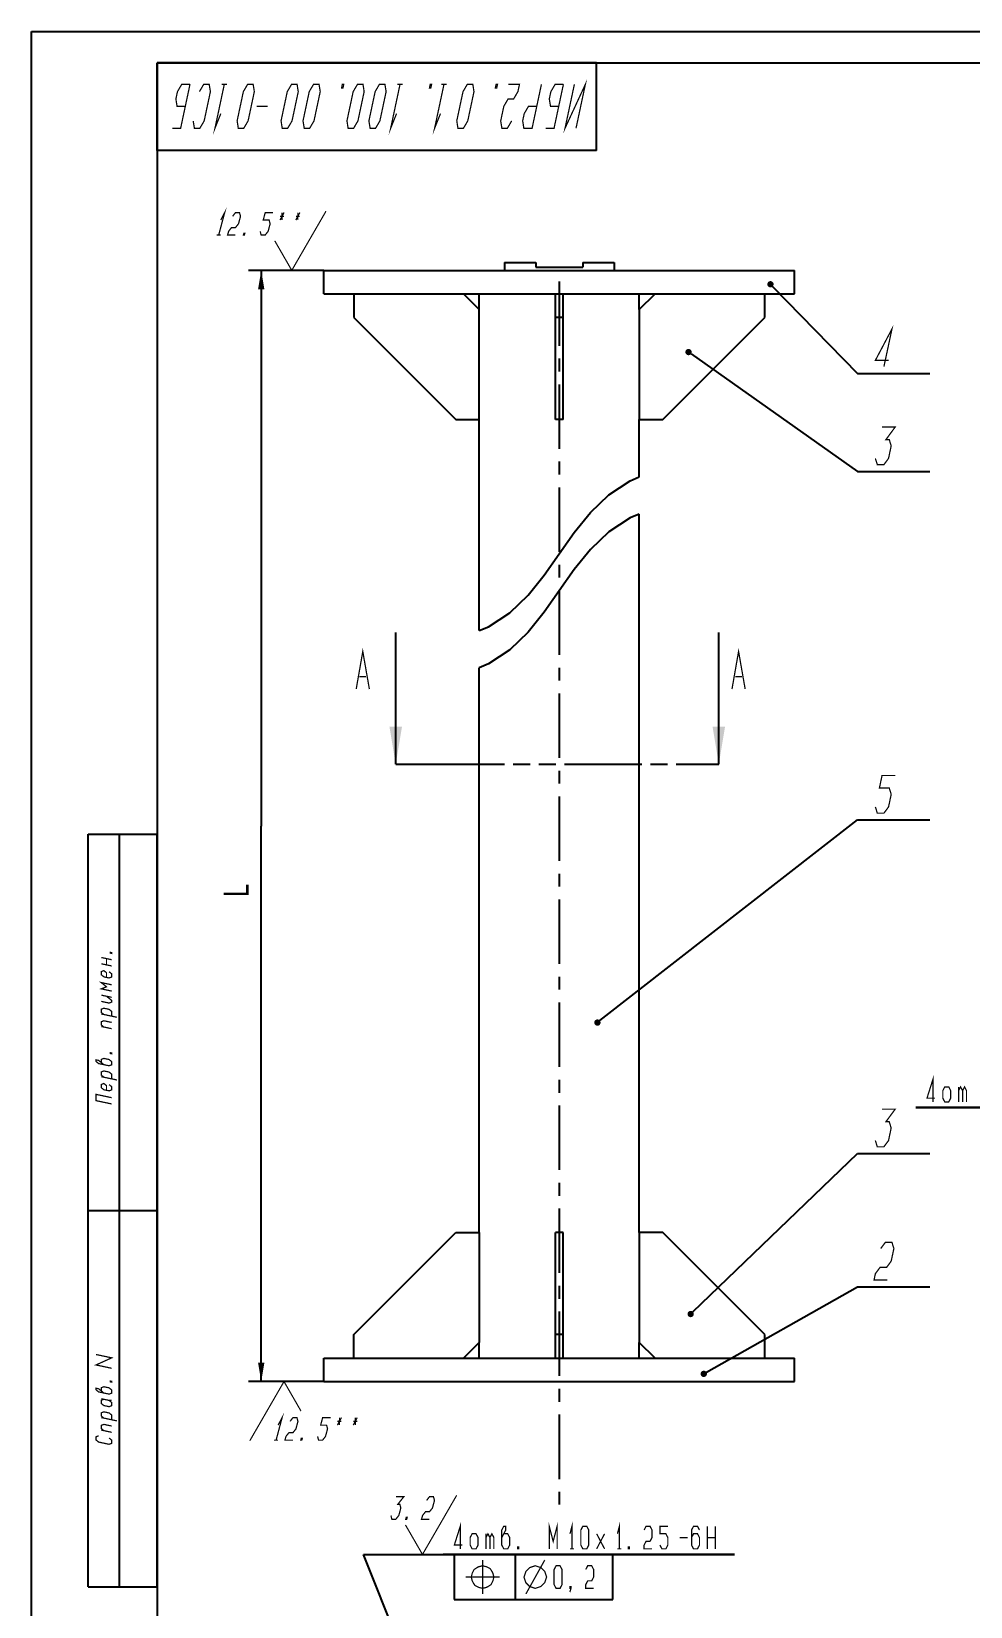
# Model space of a CAD drawing. Header units: millimetres. Extents: x 0 to 297, y 0 to 420.
# Drawn here: x 0 to 149.6, y 168.9 to 420 of the extents above; entities that cross this region are included whole.
import ezdxf

# ---------------------------------------------------------------- set-up
doc = ezdxf.new("R2010")
doc.units = ezdxf.units.MM
doc.header["$LTSCALE"] = 27.377778
doc.linetypes.add('CENTER', pattern=[0.6, 0.375, -0.075, 0.075, -0.075])
doc.linetypes.add('PHANTOM', pattern=[0.8, 0.45, -0.05, 0.1, -0.05, 0.1, -0.05])
doc.layers.get('0').update_dxf_attribs({"linetype": 'CONTINUOUS'})
for name, color, linetype in [('ALL_AXIS', 7, 'CONTINUOUS'), ('ALL_DIMENSIONS', 7, 'CONTINUOUS'), ('ALL_ROUND', 7, 'CONTINUOUS'), ('DEFAULT_3', 7, 'PHANTOM')]:
    doc.layers.add(name, color=color, linetype=linetype)
doc.styles.get("Standard").update_dxf_attribs({"font": 'txt', "width": 0.7})
doc.dimstyles.new('DIMSTYLE_1', dxfattribs={"dimtxt": 3.6, "dimasz": 3, "dimexe": 0.18, "dimexo": 0.0625, "dimgap": 0.09, "dimtad": 1, "dimdec": 4, "dimlfac": 4, "dimdsep": 46, "dimtxsty": 'Standard', "dimblk": '_FILLED', "dimblk1": '_FILLED', "dimblk2": '_FILLED', "dimcen": 0.09, "dimadec": 0, "dimazin": 0, "dimtp": 1.2, "dimtm": 1.2, "dimtfac": 1, "dimtdec": 4, "dimtofl": 0, "dimtmove": 0, "dimatfit": 3, "dimldrblk": '_FILLED', "dimfxl": 1, "dimtolj": 1, "dimarcsym": 0})
doc.dimstyles.new('DIMSTYLE_2', dxfattribs={"dimtxt": 3.6, "dimasz": 3, "dimexe": 0.18, "dimexo": 0.0625, "dimgap": 0.09, "dimtad": 1, "dimtih": 1, "dimtoh": 1, "dimdec": 4, "dimlfac": 4, "dimdsep": 46, "dimtxsty": 'Standard', "dimblk": '_FILLED', "dimblk1": '_FILLED', "dimblk2": '_FILLED', "dimcen": 0.09, "dimadec": 0, "dimazin": 0, "dimtp": 0.2, "dimtm": 0.2, "dimtfac": 1, "dimtdec": 4, "dimtofl": 0, "dimtmove": 0, "dimatfit": 3, "dimldrblk": '_FILLED', "dimfxl": 1, "dimtolj": 1, "dimarcsym": 0})
doc.dimstyles.new('DIMSTYLE_4', dxfattribs={"dimtxt": 3.6, "dimasz": 3, "dimexe": 0.18, "dimexo": 0.0625, "dimgap": 0.09, "dimtad": 1, "dimtih": 1, "dimtoh": 1, "dimdec": 5, "dimlfac": 4, "dimdsep": 46, "dimtxsty": 'Standard', "dimblk": '_FILLED', "dimblk1": '_FILLED', "dimblk2": '_FILLED', "dimcen": 0.09, "dimadec": 0, "dimazin": 0, "dimtp": 0.2, "dimtm": 0.2, "dimtfac": 1, "dimtdec": 5, "dimtofl": 0, "dimtmove": 0, "dimatfit": 3, "dimldrblk": '_FILLED', "dimfxl": 1, "dimtolj": 1, "dimarcsym": 0})

# ---------------------------------------------------------------- blocks, each defined once
blk = doc.blocks.new('_FILLED')
at = {"color": 0, "linetype": 'ByBlock'}
blk.add_solid([(0, 0), (-1, 0.167), (-1, -0.167)], dxfattribs=at)
blk = doc.blocks.new('*D1')
at = {"layer": 'ALL_DIMENSIONS', "color": 2, "linetype": 'Continuous'}
for p, q in [((46.6, 381.91), (34.6, 381.91)), ((36.6, 381.91), (36.6, 293.32)), ((36.6, 204.74), (36.6, 293.32)), ((46.6, 204.74), (34.6, 204.74))]:
    blk.add_line(p, q, dxfattribs=at)
at = {"layer": 'ALL_DIMENSIONS', "color": 2, "linetype": 'Continuous', "xscale": 3, "yscale": 3, "zscale": 3}
for p, rotation in [((36.6, 381.91), 90), ((36.6, 204.74), 270)]:
    blk.add_blockref('_FILLED', p, dxfattribs=dict(at, rotation=rotation))
blk = doc.blocks.new('STANDARD_BL0', base_point=(43.34, 200.02))
at = {"color": 2, "linetype": 'Continuous'}
for points, const_width in [([(40.23, 204.74), (37.51, 200.03)], 0.189), ([(42.94, 200.03), (40.23, 204.74)], 0.189), ([(37.51, 200.03), (34.78, 195.3)], 0.189), ([(39.29, 197.79), (39.93, 198.99), (38.97, 195.39)], 0.2), ([(41.19, 198.39), (41.66, 198.99), (42.29, 198.99), (42.45, 198.39), (42.13, 197.19), (41.65, 196.59), (41.02, 196.59), (40.54, 195.99), (40.38, 195.39), (41.64, 195.39)], 0.2), ([(45.58, 195.99), (45.74, 195.39), (46.37, 195.39), (46.84, 195.99), (47.17, 197.19), (47.01, 197.79), (46.07, 197.79), (46.39, 198.99), (47.65, 198.99)], 0.2), ([(49.38, 198.99), (48.74, 197.79)], 0.2), ([(48.75, 198.39), (49.38, 198.39)], 0.2), ([(49.07, 198.99), (49.06, 197.79)], 0.2), ([(51.9, 198.99), (51.26, 197.79)], 0.2), ([(51.27, 198.39), (51.9, 198.39)], 0.2), ([(51.59, 198.99), (51.58, 197.79)], 0.2), ([(38.65, 195.39), (39.28, 195.39)], 0.2), ([(43.06, 195.39), (42.9, 195.39), (42.98, 195.69), (43.14, 195.69), (43.06, 195.39)], 0.2)]:
    blk.add_lwpolyline(points, dxfattribs=dict(at, const_width=const_width))
blk = doc.blocks.new('STANDARD_BL1', base_point=(38.21, 386.62))
at = {"color": 2, "linetype": 'Continuous'}
for points, const_width in [([(30.15, 389.93), (30.78, 391.13), (29.82, 387.53)], 0.2), ([(32.04, 390.53), (32.51, 391.13), (33.14, 391.13), (33.3, 390.53), (32.98, 389.33), (32.5, 388.73), (31.87, 388.73), (31.4, 388.13), (31.24, 387.53), (32.5, 387.53)], 0.2), ([(36.44, 388.13), (36.59, 387.53), (37.22, 387.53), (37.7, 388.13), (38.02, 389.33), (37.86, 389.93), (36.92, 389.93), (37.24, 391.13), (38.5, 391.13)], 0.2), ([(40.23, 391.13), (39.6, 389.93)], 0.2), ([(39.6, 390.53), (40.23, 390.53)], 0.2), ([(39.92, 391.13), (39.91, 389.93)], 0.2), ([(42.75, 391.13), (42.12, 389.93)], 0.2), ([(42.12, 390.53), (42.75, 390.53)], 0.2), ([(42.44, 391.13), (42.43, 389.93)], 0.2), ([(44.19, 386.62), (46.92, 391.34)], 0.189), ([(29.5, 387.53), (30.13, 387.53)], 0.2), ([(33.91, 387.53), (33.76, 387.53), (33.84, 387.83), (33.99, 387.83), (33.91, 387.53)], 0.2), ([(38.76, 386.62), (41.47, 381.91)], 0.189), ([(41.47, 381.91), (44.19, 386.62)], 0.189)]:
    blk.add_lwpolyline(points, dxfattribs=dict(at, const_width=const_width))
blk = doc.blocks.new('*D4')
at = {"layer": 'ALL_DIMENSIONS', "color": 2, "linetype": 'Continuous'}
for p, q in [((189.17, 263.42), (193.58, 267.84)), ((190.76, 265.01), (189.17, 263.42)), ((189.17, 263.42), (174.17, 248.42)), ((187.57, 261.83), (189.17, 263.42)), ((174.17, 248.42), (140.89, 248.42)), ((140.89, 248.42), (171.97, 248.42))]:
    blk.add_line(p, q, dxfattribs=at)
at = {"layer": 'ALL_DIMENSIONS', "color": 2, "linetype": 'Continuous', "xscale": 3, "yscale": 3, "zscale": 3}
for p, rotation in [((190.76, 265.01), 225), ((187.57, 261.83), 45)]:
    blk.add_blockref('_FILLED', p, dxfattribs=dict(at, rotation=rotation))
blk = doc.blocks.new('*D9')
at = {"layer": 'ALL_DIMENSIONS', "color": 2, "linetype": 'Continuous'}
for p, q in [((71.6, 130.04), (52.92, 177.17)), ((52.92, 177.17), (112.01, 177.17)), ((112.01, 177.17), (65.57, 177.17)), ((71.14, 131.2), (71.6, 130.04)), ((72.06, 128.87), (71.6, 130.04)), ((71.6, 130.04), (73.53, 125.16))]:
    blk.add_line(p, q, dxfattribs=at)
at = {"layer": 'ALL_DIMENSIONS', "color": 2, "linetype": 'Continuous', "xscale": 3, "yscale": 3, "zscale": 3}
for p, rotation in [((71.14, 131.2), 291.6197713689), ((72.06, 128.87), 111.6197713689)]:
    blk.add_blockref('_FILLED', p, dxfattribs=dict(at, rotation=rotation))
blk = doc.blocks.new('STANDARD_BL2', base_point=(62.51, 181.88))
at = {"color": 2, "linetype": 'Continuous'}
for points, const_width in [([(58.07, 186.38), (59.33, 186.38), (58.38, 185.18), (58.69, 185.18), (58.85, 184.58), (58.53, 183.38), (58.05, 182.78), (57.42, 182.78), (57.27, 183.38)], 0.2), ([(62.95, 185.78), (63.42, 186.38), (64.05, 186.38), (64.21, 185.78), (63.89, 184.58), (63.41, 183.98), (62.78, 183.98), (62.31, 183.38), (62.15, 182.78), (63.41, 182.78)], 0.2), ([(65.02, 181.87), (67.75, 186.6)], 0.189), ([(59.78, 182.78), (59.63, 182.78), (59.71, 183.08), (59.86, 183.08), (59.78, 182.78)], 0.2), ([(59.59, 181.87), (62.3, 177.17)], 0.189), ([(62.3, 177.17), (65.02, 181.87)], 0.189)]:
    blk.add_lwpolyline(points, dxfattribs=dict(at, const_width=const_width))
blk = doc.blocks.new('BALLOON2001_BL4', base_point=(130.6, 372.41))
at = {"color": 2, "linetype": 'Continuous'}
for p, q in [((118.09, 379.35), (131.6, 365.48)), ((131.6, 365.48), (143.12, 365.48))]:
    blk.add_line(p, q, dxfattribs=at)
at = {"color": 2, "linetype": 'Continuous', "const_width": 0.5}
blk.add_lwpolyline([(117.49, 379.7, 1), (117.99, 379.7, 1)], format="xyb", close=True, dxfattribs=at)
at = {"color": 2, "linetype": 'Continuous', "const_width": 0.2}
blk.add_lwpolyline([(135.82, 366.57), (137.1, 372.57), (134.46, 367.57), (136.56, 367.57)], dxfattribs=at)
blk = doc.blocks.new('BALLOON2001_BL5', base_point=(116.84, 281.83))
at = {"color": 2, "linetype": 'Continuous'}
for p, q in [((90.56, 262.29), (131.6, 294.28)), ((131.6, 294.28), (143.12, 294.28))]:
    blk.add_line(p, q, dxfattribs=at)
at = {"color": 2, "linetype": 'Continuous', "const_width": 0.2}
blk.add_lwpolyline([(134.46, 296.37), (134.77, 295.37), (135.82, 295.37), (136.56, 296.37), (136.98, 298.37), (136.67, 299.37), (135.1, 299.37), (135.52, 301.37), (137.62, 301.37)], dxfattribs=at)
at = {"color": 2, "linetype": 'Continuous', "const_width": 0.5}
blk.add_lwpolyline([(89.92, 261.98, 1), (90.42, 261.98, 1)], format="xyb", close=True, dxfattribs=at)
blk = doc.blocks.new('BALLOON2001_BL6', base_point=(124.11, 359.23))
at = {"color": 2, "linetype": 'Continuous'}
for p, q in [((105.1, 368.6), (131.6, 349.85)), ((131.6, 349.85), (143.12, 349.85))]:
    blk.add_line(p, q, dxfattribs=at)
at = {"color": 2, "linetype": 'Continuous', "const_width": 0.5}
blk.add_lwpolyline([(104.44, 368.89, 1), (104.94, 368.89, 1)], format="xyb", close=True, dxfattribs=at)
at = {"color": 2, "linetype": 'Continuous', "const_width": 0.2}
blk.add_lwpolyline([(135.52, 356.94), (137.62, 356.94), (136.15, 354.94), (136.67, 354.94), (136.98, 353.94), (136.56, 351.94), (135.82, 350.94), (134.77, 350.94), (134.46, 351.94)], dxfattribs=at)
blk = doc.blocks.new('BALLOON2001_BL7', base_point=(125.34, 216.58))
at = {"color": 2, "linetype": 'Continuous'}
for p, q in [((107.56, 206.22), (131.6, 219.85)), ((131.6, 219.85), (143.12, 219.85))]:
    blk.add_line(p, q, dxfattribs=at)
at = {"color": 2, "linetype": 'Continuous', "const_width": 0.2}
blk.add_lwpolyline([(135.31, 225.94), (136.05, 226.94), (137.1, 226.94), (137.41, 225.94), (136.98, 223.94), (136.25, 222.94), (135.2, 222.94), (134.46, 221.94), (134.25, 220.94), (136.35, 220.94)], dxfattribs=at)
at = {"color": 2, "linetype": 'Continuous', "const_width": 0.5}
blk.add_lwpolyline([(106.87, 205.97, 1), (107.37, 205.97, 1)], format="xyb", close=True, dxfattribs=at)
blk = doc.blocks.new('BALLOON2001_BL8', base_point=(124.26, 232.01))
at = {"color": 2, "linetype": 'Continuous'}
for p, q in [((105.39, 215.85), (131.6, 241.08)), ((131.6, 241.08), (143.12, 241.08))]:
    blk.add_line(p, q, dxfattribs=at)
at = {"color": 2, "linetype": 'Continuous', "const_width": 0.2}
blk.add_lwpolyline([(135.52, 248.17), (137.62, 248.17), (136.15, 246.17), (136.67, 246.17), (136.98, 245.17), (136.56, 243.17), (135.82, 242.17), (134.77, 242.17), (134.46, 243.17)], dxfattribs=at)
at = {"color": 2, "linetype": 'Continuous', "const_width": 0.5}
blk.add_lwpolyline([(104.78, 215.5, 1), (105.28, 215.5, 1)], format="xyb", close=True, dxfattribs=at)

msp = doc.modelspace()

# ---------------------------------------------------------------- linework, layer by layer
at = {"color": 7, "linetype": 'Continuous'}
for p, q in [((0, 0), (0, 420)), ((0, 420), (297, 420)), ((90, 415), (20, 415)), ((20, 401), (20, 415)), ((20, 415), (20, 5)), ((20, 415), (292, 415)), ((90, 401), (90, 415)), ((90, 401), (20, 401)), ((46.5967492, 378.1586536), (46.5967492, 381.9086536)), ((46.5967492, 381.9086536), (121.5967492, 381.9086536)), ((80.3467492, 383.1586536), (80.3467492, 382.4086536)), ((80.3467492, 382.4086536), (87.8467492, 382.4086536)), ((87.8467492, 383.1586536), (87.8467492, 382.4086536)), ((121.5967492, 378.1586536), (121.5967492, 381.9086536)), ((46.5967492, 378.1586536), (121.5967492, 378.1586536)), ((51.3467492, 378.1586536), (51.3467492, 374.4086536)), ((68.8467492, 378.1586536), (71.3467492, 375.6586536)), ((83.4717492, 358.1586536), (83.4717492, 378.1586536)), ((84.7217492, 358.1586536), (84.7217492, 378.1586536)), ((96.8467492, 375.6586536), (99.3467492, 378.1586536)), ((116.8467492, 374.4086536), (116.8467492, 378.1586536)), ((51.3467492, 374.4086536), (67.5967492, 358.1586536)), ((71.3467492, 358.1586536), (71.3467492, 375.6586536)), ((84.7217492, 374.4086536), (83.4717492, 374.4086536)), ((96.8467492, 375.6586536), (96.8467492, 358.1586536)), ((100.5967492, 358.1586536), (116.8467492, 374.4086536)), ((67.5967492, 358.1586536), (71.3467492, 358.1586536)), ((84.7217492, 358.1586536), (83.4717492, 358.1586536)), ((96.8467492, 358.1586536), (100.5967492, 358.1586536)), ((91.9942492, 346.1401671), (95.3985268, 348.3780602)), ((95.3985268, 348.3780602), (96.8467492, 348.9771627)), ((89.0607036, 343.3288388), (91.9942492, 346.1401671)), ((86.488425, 340.1270831), (89.0607036, 343.3288388)), ((95.3985268, 342.4531272), (91.9942492, 340.2152342)), ((96.8467492, 343.0522297), (95.3985268, 342.4531272)), ((81.7050321, 333.3333225), (86.488425, 340.1270831)), ((91.9942492, 340.2152342), (89.0607036, 337.4039058)), ((89.0607036, 337.4039058), (86.488425, 334.2021501)), ((86.488425, 334.2021501), (81.7050321, 327.4083895)), ((79.1327124, 330.131638), (81.7050321, 333.3333225)), ((76.1992492, 327.3201671), (79.1327124, 330.131638)), ((72.7952185, 325.0818464), (76.1992492, 327.3201671)), ((81.7050321, 327.4083895), (79.1327124, 324.206705)), ((71.3467492, 324.4825381), (72.7952185, 325.0818464)), ((79.1327124, 324.206705), (76.1992492, 321.3952342)), ((58.0344555, 303.1586536), (58.0344555, 319.14804)), ((72.7952185, 319.1569134), (71.3467492, 318.5576051)), ((76.1992492, 321.3952342), (72.7952185, 319.1569134)), ((109.5133041, 303.1586536), (109.5133041, 319.14804)), ((9, 172), (9, 292)), ((9, 292), (20, 292)), ((14, 172), (14, 292)), ((20, 172), (20, 292)), ((9, 232), (20, 232)), ((51.3467492, 212.235223), (67.5967492, 228.485223)), ((67.5967492, 228.485223), (71.3467492, 228.485223)), ((71.3467492, 228.485223), (71.3467492, 210.985223)), ((84.7217492, 228.485223), (83.4717492, 228.485223)), ((83.4717492, 208.485223), (83.4717492, 228.485223)), ((84.7217492, 208.485223), (84.7217492, 228.485223)), ((100.5967492, 228.485223), (96.8467492, 228.485223)), ((96.8467492, 228.485223), (96.8467492, 210.985223)), ((116.8467492, 212.235223), (100.5967492, 228.485223)), ((51.3467492, 208.485223), (51.3467492, 212.235223)), ((68.8467492, 208.485223), (71.3467492, 210.985223)), ((84.7217492, 212.235223), (83.4717492, 212.235223)), ((99.3467492, 208.485223), (96.8467492, 210.985223)), ((116.8467492, 208.485223), (116.8467492, 212.235223)), ((46.5967492, 208.485223), (121.5967492, 208.485223)), ((46.5967492, 204.735223), (46.5967492, 208.485223)), ((121.5967492, 204.735223), (121.5967492, 208.485223)), ((46.5967492, 204.735223), (121.5967492, 204.735223)), ((9, 172), (20, 172))]:
    msp.add_line(p, q, dxfattribs=at)
at = {"color": 5, "linetype": 'Continuous'}
for p, q in [((58.0344555, 319.14804), (58.0344555, 324.14804)), ((109.5133041, 319.14804), (109.5133041, 324.14804))]:
    msp.add_line(p, q, dxfattribs=at)
at = {"color": 2, "linetype": 'Continuous', "const_width": 0.2}
for points in [[(86.7621115, 404.5781858), (88.2500065, 411.5781858), (85.0121115, 404.5781858), (86.5000065, 411.5781858)], [(25.2499989, 411.5781858), (23.7621039, 404.5781858), (22.4496039, 404.5781858)], [(25.2499989, 411.5781858), (23.9374989, 411.5781858), (23.2520139, 410.4115191), (23.0040365, 409.2448524), (23.1935514, 408.0781858), (24.5060514, 408.0781858)], [(25.760089, 405.7448524), (25.9496039, 404.5781858), (26.8246039, 404.5781858), (27.510089, 405.7448524), (28.5020139, 410.4115191), (28.3125065, 411.5781858), (27.4375065, 411.5781858), (26.7520139, 410.4115191)], [(30.1643164, 406.9115191), (29.2308615, 404.5781858), (30.7187565, 411.5781858)], [(31.1562565, 411.5781858), (30.2812565, 411.5781858)], [(35.3125065, 411.5781858), (35.5020139, 410.4115191), (34.510089, 405.7448524), (33.8246115, 404.5781858), (32.9496115, 404.5781858), (32.760089, 405.7448524), (33.7520139, 410.4115191), (34.4375065, 411.5781858), (35.3125065, 411.5781858)], [(42.3125065, 411.5781858), (42.5020139, 410.4115191), (41.510089, 405.7448524), (40.8246115, 404.5781858), (39.9496115, 404.5781858), (39.760089, 405.7448524), (40.7520139, 410.4115191), (41.4375065, 411.5781858), (42.3125065, 411.5781858)], [(45.8125065, 411.5781858), (46.0020139, 410.4115191), (45.010089, 405.7448524), (44.3246115, 404.5781858), (43.4496115, 404.5781858), (43.260089, 405.7448524), (44.2520139, 410.4115191), (44.9375065, 411.5781858), (45.8125065, 411.5781858)], [(49.5312565, 411.5781858), (49.7500065, 411.5781858), (49.6260026, 410.9948524), (49.4072526, 410.9948524), (49.5312565, 411.5781858)], [(52.8125065, 411.5781858), (53.0020139, 410.4115191), (52.010089, 405.7448524), (51.3246115, 404.5781858), (50.4496115, 404.5781858), (50.260089, 405.7448524), (51.2520139, 410.4115191), (51.9375065, 411.5781858), (52.8125065, 411.5781858)], [(56.3125065, 411.5781858), (56.5020139, 410.4115191), (55.510089, 405.7448524), (54.8246115, 404.5781858), (53.9496115, 404.5781858), (53.760089, 405.7448524), (54.7520139, 410.4115191), (55.4375065, 411.5781858), (56.3125065, 411.5781858)], [(58.1643164, 406.9115191), (57.2308615, 404.5781858), (58.7187565, 411.5781858)], [(59.1562565, 411.5781858), (58.2812565, 411.5781858)], [(63.5312565, 411.5781858), (63.7500065, 411.5781858), (63.6260026, 410.9948524), (63.4072526, 410.9948524), (63.5312565, 411.5781858)], [(65.1643164, 406.9115191), (64.2308615, 404.5781858), (65.7187565, 411.5781858)], [(66.1562565, 411.5781858), (65.2812565, 411.5781858)], [(70.3125065, 411.5781858), (70.5020139, 410.4115191), (69.510089, 405.7448524), (68.8246115, 404.5781858), (67.9496115, 404.5781858), (67.760089, 405.7448524), (68.7520139, 410.4115191), (69.4375065, 411.5781858), (70.3125065, 411.5781858)], [(74.0312565, 411.5781858), (74.2500065, 411.5781858), (74.1260026, 410.9948524), (73.9072526, 410.9948524), (74.0312565, 411.5781858)], [(76.510089, 405.7448524), (75.8246115, 404.5781858), (74.9496115, 404.5781858), (74.760089, 405.7448524), (75.256059, 408.0781858), (75.9415365, 409.2448524), (76.8165365, 409.2448524), (77.5020139, 410.4115191), (77.7500065, 411.5781858), (76.0000065, 411.5781858)], [(81.2500065, 411.5781858), (79.7621115, 404.5781858), (78.4496115, 404.5781858), (78.260089, 405.7448524), (78.5080664, 406.9115191), (79.193559, 408.0781858), (80.506059, 408.0781858)], [(84.7500065, 411.5781858), (83.2621115, 404.5781858), (81.9496115, 404.5781858)], [(84.7500065, 411.5781858), (83.4375065, 411.5781858), (82.7520139, 410.4115191), (82.5040365, 409.2448524), (82.693559, 408.0781858), (84.006059, 408.0781858)], [(37.631059, 408.0781858), (35.881059, 408.0781858)], [(11.1112598, 272.3542622), (12.7779221, 272.0000087)], [(12.7779221, 270.999987), (11.1112598, 271.3542708)], [(11.9445909, 271.1771441), (11.9445909, 272.1771354)], [(12.7779221, 273.1249913), (12.7779221, 273), (12.5695931, 273.0442969), (12.5695931, 273.1692882), (12.7779221, 273.1249913)], [(11.9445909, 269.1771311), (11.9445909, 269.9271398), (11.5279253, 270.2656858), (11.1112598, 270.1042665), (11.1112598, 269.6042708), (11.5279253, 269.2656944), (12.3612565, 269.0885677), (12.7779221, 269.249987), (12.7779221, 269.750013), (12.3612565, 270.088559)], [(12.7779221, 266.9999913), (11.1112598, 267.3542752), (11.9445909, 267.6771441), (11.1112598, 268.3542665), (12.7779221, 268.000013)], [(11.1112598, 266.3542535), (12.7779221, 266)], [(11.1112598, 265.3542622), (12.3612565, 265.088572), (12.7779221, 265.2499913), (12.7779221, 265.5000043), (11.9445909, 266.1771267)], [(12.7779221, 262.9999957), (12.7779221, 263.7500043), (12.3612565, 264.0885503), (11.5279253, 264.2657075), (11.1112598, 264.1042578), (11.1112598, 263.6042622), (11.5279253, 263.2656858)], [(13.6112609, 262.8228689), (11.1112598, 263.3542491)], [(11.5279253, 261.2657031), (11.1112598, 261.6042491), (11.1112598, 262.1042752), (11.5279253, 262.2656944), (12.7779221, 262.0000043)], [(12.7779221, 261.000013), (11.1112598, 261.3542665)], [(11.5279253, 255.2656944), (10.6945942, 255.9428168), (10.2779286, 256.0313802), (10.2779286, 255.7813976), (10.6945942, 255.4428212), (12.3612565, 255.0885677), (12.7779221, 255.249987), (12.7779221, 255.750013), (12.3612565, 256.088559), (11.5279253, 256.2656858), (11.1112598, 256.1042665), (11.1112598, 255.6042708)], [(12.7779221, 257.1250087), (12.7779221, 256.999987), (12.5695931, 257.0442839), (12.5695931, 257.1692752), (12.7779221, 257.1250087)], [(12.7779221, 253.0000065), (12.7779221, 253.75), (12.3612565, 254.0885612), (11.5279253, 254.2657031), (11.1112598, 254.1042535), (11.1112598, 253.6042578), (11.5279253, 253.2656966)], [(13.6112609, 252.8228646), (11.1112598, 253.35426)], [(11.9445909, 251.1771354), (11.9445909, 251.9271289), (11.5279253, 252.2656901), (11.1112598, 252.1042556), (11.1112598, 251.60426), (11.5279253, 251.2656988), (12.3612565, 251.088572), (12.7779221, 251.2500065), (12.7779221, 251.7500022), (12.3612565, 252.0885634)], [(12.7779221, 248.9999957), (10.2779286, 249.5313911), (10.2779286, 250.5313976), (12.7779221, 250.0000022)], [(12.7779221, 206.8541623), (10.2779286, 207.3855577), (12.7779221, 208.5208398), (10.2779286, 209.0522201)], [(11.5279253, 202.9115278), (10.6945942, 203.5886654), (10.2779286, 203.6772287), (10.2779286, 203.4272309), (10.6945942, 203.0886545), (12.3612565, 202.734401), (12.7779221, 202.8958355), (12.7779221, 203.3958312), (12.3612565, 203.7343924), (11.5279253, 203.9115343), (11.1112598, 203.7500998), (11.1112598, 203.250089)], [(12.7779221, 204.7708268), (12.7779221, 204.6458355), (12.5695931, 204.6901172), (12.5695931, 204.8151085), (12.7779221, 204.7708268)], [(11.1112598, 202.0000998), (12.3612565, 201.7343945), (12.7779221, 201.7708377)], [(11.5279253, 201.9115365), (11.1112598, 201.7500868), (11.1112598, 201.2500911), (11.5279253, 200.9115299), (12.3612565, 200.7344032), (12.7779221, 200.8958377), (12.7779221, 201.3958333), (12.3612565, 201.7343945)], [(12.7779221, 198.6458268), (12.7779221, 199.3958355), (12.3612565, 199.7343967), (11.5279253, 199.9115234), (11.1112598, 199.750089), (11.1112598, 199.2500933), (11.5279253, 198.9115321)], [(13.6112609, 198.4687001), (11.1112598, 199.0000955)], [(10.6945942, 196.0886545), (10.2779286, 195.9272201), (10.2779286, 195.4272244), (10.6945942, 195.0886632), (12.3612565, 194.7343945), (12.7779221, 194.895829), (12.7779221, 195.3958398), (12.3612565, 195.734401)], [(11.5279253, 196.9115343), (11.1112598, 197.2500955), (11.1112598, 197.7500911), (11.5279253, 197.9115256), (12.7779221, 197.6458355)], [(12.7779221, 196.645829), (11.1112598, 197.0000977)]]:
    msp.add_lwpolyline(points, dxfattribs=at)
at = {"color": 7, "linetype": 'Continuous', "const_width": 0.2}
for points in [[(51.7344488, 315.1480512), (52.7844488, 321.1480295), (53.8344488, 315.1480512)], [(111.6133116, 315.1480512), (112.6633116, 321.1480295), (113.7133116, 315.1480512)], [(52.2594488, 317.1480339), (53.3094488, 317.1480339)], [(112.1383116, 317.1480339), (113.1883116, 317.1480339)]]:
    msp.add_lwpolyline(points, dxfattribs=at)
at = {"color": 7, "linetype": 'Continuous'}
for points in [[(57.0344555, 309.1586536), (58.0344555, 303.1586536), (59.0344555, 309.1586536)], [(108.5133041, 309.1586536), (109.5133041, 303.1586536), (110.5133041, 309.1586536)]]:
    msp.add_solid(points, dxfattribs=at)
at = {"layer": 'ALL_AXIS', "color": 2, "linetype": 'CENTER'}
msp.add_line((84.0967492, 380.1586536), (84.0967492, 185.1155193), dxfattribs=at)
at = {"layer": 'ALL_AXIS', "color": 7, "linetype": 'Continuous'}
for p, q in [((71.3467492, 375.6586536), (71.3467492, 378.1586536)), ((96.8467492, 375.6586536), (96.8467492, 378.1586536)), ((71.3467492, 324.4825381), (71.3467492, 358.1586536)), ((96.8467492, 348.9771627), (96.8467492, 358.1586536)), ((96.8467492, 228.485223), (96.8467492, 343.0522297)), ((71.3467492, 228.485223), (71.3467492, 318.5576051)), ((71.3467492, 208.485223), (71.3467492, 210.985223)), ((96.8467492, 208.485223), (96.8467492, 210.985223))]:
    msp.add_line(p, q, dxfattribs=at)
at = {"layer": 'ALL_DIMENSIONS', "color": 2, "linetype": 'Continuous'}
for p, q in [((67.3713429, 177.1667358), (67.3713429, 169.9667358)), ((92.6313429, 177.1667358), (67.3713429, 177.1667358)), ((77.1213429, 169.9667358), (77.1213429, 177.1667358)), ((92.6313429, 169.9667358), (92.6313429, 177.1667358)), ((67.3713429, 169.9667358), (92.6313429, 169.9667358))]:
    msp.add_line(p, q, dxfattribs=at)
at = {"layer": 'ALL_DIMENSIONS', "color": 2, "linetype": 'Continuous', "const_width": 0.2}
for points in [[(143.6300477, 249.3223329), (143.6300477, 252.9223351), (142.6850477, 249.9223307), (143.9450477, 249.9223307)], [(145.2050477, 249.9223307), (145.5200477, 249.3223329), (146.1500477, 249.3223329), (146.4650477, 249.9223307), (146.4650477, 251.1223264), (146.1500477, 251.7223242), (145.5200477, 251.7223242), (145.2050477, 251.1223264), (145.2050477, 249.9223307)], [(147.7250477, 251.1223264), (148.0400477, 251.7223242), (148.3550477, 251.1223264), (148.3550477, 249.3223329)], [(147.7250477, 249.3223329), (147.7250477, 251.7223242)], [(148.3550477, 251.1223264), (148.6700477, 251.7223242), (148.9850477, 251.1223264), (148.9850477, 249.3223329)], [(68.3163368, 178.0667383), (68.3163368, 181.6667405), (67.3713368, 178.6667361), (68.6313368, 178.6667361)], [(74.9313368, 179.8667318), (75.5613368, 181.0667426), (75.5613368, 181.6667405), (75.2463368, 181.6667405), (74.9313368, 181.0667426), (74.9313368, 178.6667361), (75.2463368, 178.0667383), (75.8763368, 178.0667383), (76.1913368, 178.6667361), (76.1913368, 179.8667318), (75.8763368, 180.4667296), (75.2463368, 180.4667296)], [(82.4913368, 178.0667383), (82.4913368, 181.6667405), (83.1213368, 179.2667339), (83.7513368, 181.6667405), (83.7513368, 178.0667383)], [(85.7988368, 180.4667296), (86.1138368, 181.6667405), (86.1138368, 178.0667383)], [(87.8463368, 178.0667383), (87.5313368, 178.6667361), (87.5313368, 181.0667426), (87.8463368, 181.6667405), (88.4763368, 181.6667405), (88.7913368, 181.0667426), (88.7913368, 178.6667361), (88.4763368, 178.0667383), (87.8463368, 178.0667383)], [(93.3588368, 180.4667296), (93.6738368, 181.6667405), (93.6738368, 178.0667383)], [(97.6113368, 181.0667426), (97.9263368, 181.6667405), (98.5563368, 181.6667405), (98.8713368, 181.0667426), (98.8713368, 179.8667318), (98.5563368, 179.2667339), (97.9263368, 179.2667339), (97.6113368, 178.6667361), (97.6113368, 178.0667383), (98.8713368, 178.0667383)], [(100.1313368, 178.6667361), (100.4463368, 178.0667383), (101.0763368, 178.0667383), (101.3913368, 178.6667361), (101.3913368, 179.8667318), (101.0763368, 180.4667296), (100.1313368, 180.4667296), (100.1313368, 181.6667405), (101.3913368, 181.6667405)], [(106.4313368, 181.0667426), (106.1163368, 181.6667405), (105.4863368, 181.6667405), (105.1713368, 181.0667426), (105.1713368, 178.6667361), (105.4863368, 178.0667383), (106.1163368, 178.0667383), (106.4313368, 178.6667361), (106.4313368, 179.8667318), (106.1163368, 180.4667296), (105.4863368, 180.4667296), (105.1713368, 179.8667318)], [(107.6913368, 178.0667383), (107.6913368, 181.6667405)], [(108.9513368, 181.6667405), (108.9513368, 178.0667383)], [(69.8913368, 178.6667361), (70.2063368, 178.0667383), (70.8363368, 178.0667383), (71.1513368, 178.6667361), (71.1513368, 179.8667318), (70.8363368, 180.4667296), (70.2063368, 180.4667296), (69.8913368, 179.8667318), (69.8913368, 178.6667361)], [(72.4113368, 179.8667318), (72.7263368, 180.4667296), (73.0413368, 179.8667318), (73.0413368, 178.0667383)], [(72.4113368, 178.0667383), (72.4113368, 180.4667296)], [(73.0413368, 179.8667318), (73.3563368, 180.4667296), (73.6713368, 179.8667318), (73.6713368, 178.0667383)], [(77.6088368, 178.0667383), (77.4513368, 178.0667383), (77.4513368, 178.3667296), (77.6088368, 178.3667296), (77.6088368, 178.0667383)], [(90.0513368, 178.0667383), (91.3113368, 180.4667296)], [(90.0513368, 180.4667296), (91.3113368, 178.0667383)], [(95.2488368, 178.0667383), (95.0913368, 178.0667383), (95.0913368, 178.3667296), (95.2488368, 178.3667296), (95.2488368, 178.0667383)], [(103.2813368, 179.8667318), (104.5413368, 179.8667318)], [(107.6913368, 179.8667318), (108.9513368, 179.8667318)], [(71.8713433, 170.8667339), (71.8713433, 176.2667296)], [(78.7713411, 170.8667339), (81.7713455, 176.2667296)], [(85.7988368, 178.0667383), (86.4288368, 178.0667383)], [(93.3588368, 178.0667383), (93.9888368, 178.0667383)], [(69.1713455, 173.5667318), (74.5713411, 173.5667318)], [(70.0713498, 173.5667318), (70.2213455, 172.9667339), (70.3713411, 172.6667426), (70.6713477, 172.2167405), (71.2713455, 171.9167339), (71.8713433, 171.7667383), (72.4713411, 171.9167339), (72.7713477, 172.0667296), (73.2213498, 172.3667361), (73.5213411, 172.9667339), (73.6713368, 173.5667318), (73.5213411, 174.1667296), (73.3713455, 174.4667361), (73.071339, 174.9167383), (72.4713411, 175.2167296), (71.8713433, 175.3667405), (71.2713455, 175.2167296), (70.971339, 175.0667339), (70.5213368, 174.7667426), (70.2213455, 174.1667296), (70.0713498, 173.5667318)], [(78.4713498, 173.5667318), (78.7713411, 174.4667361), (79.371339, 175.0667339), (80.2713433, 175.3667405), (81.1713477, 175.0667339), (81.7713455, 174.4667361), (82.0713368, 173.5667318), (81.7713455, 172.6667426), (81.1713477, 172.0667296), (80.2713433, 171.7667383), (79.371339, 172.0667296), (78.7713411, 172.6667426), (78.4713498, 173.5667318)], [(83.5863477, 171.7667383), (83.2713477, 172.3667361), (83.2713477, 174.7667426), (83.5863477, 175.3667405), (84.2163477, 175.3667405), (84.5313477, 174.7667426), (84.5313477, 172.3667361), (84.2163477, 171.7667383), (83.5863477, 171.7667383)], [(88.3113477, 174.7667426), (88.6263477, 175.3667405), (89.2563477, 175.3667405), (89.5713477, 174.7667426), (89.5713477, 173.5667318), (89.2563477, 172.9667339), (88.6263477, 172.9667339), (88.3113477, 172.3667361), (88.3113477, 171.7667383), (89.5713477, 171.7667383)], [(85.9488477, 171.7667383), (85.7913477, 171.7667383), (85.7913477, 172.0667296), (85.9488477, 172.0667296), (85.9488477, 171.7667383), (85.7913477, 171.1667405)]]:
    msp.add_lwpolyline(points, dxfattribs=at)
at = {"layer": 'ALL_ROUND', "color": 7, "linetype": 'Continuous'}
for p, q in [((75.3467492, 383.1586536), (75.3467492, 381.9086536)), ((75.3467492, 383.1586536), (80.3467492, 383.1586536)), ((87.8467492, 383.1586536), (92.8467492, 383.1586536)), ((92.8467492, 383.1586536), (92.8467492, 381.9086536))]:
    msp.add_line(p, q, dxfattribs=at)
at = {"layer": 'DEFAULT_3', "color": 5, "linetype": 'PHANTOM'}
for p, q in [((58.0344555, 303.1586536), (63.0344555, 303.1586536)), ((104.5133041, 303.1586536), (109.5133041, 303.1586536))]:
    msp.add_line(p, q, dxfattribs=at)
at = {"layer": 'DEFAULT_3', "color": 2, "linetype": 'PHANTOM'}
msp.add_line((63.0344555, 303.1586536), (104.5133041, 303.1586536), dxfattribs=at)

# ---------------------------------------------------------------- block references
at = {"color": 2, "linetype": 'Continuous'}
for name, p in [('STANDARD_BL1', (38.2099158, 386.6238256)), ('BALLOON2001_BL4', (130.6040061, 372.4115456)), ('BALLOON2001_BL6', (124.1093623, 359.226918)), ('BALLOON2001_BL5', (116.8428912, 281.8269664)), ('BALLOON2001_BL8', (124.257449, 232.0105014)), ('BALLOON2001_BL7', (125.3397817, 216.5778196)), ('STANDARD_BL0', (43.3409191, 200.020051)), ('STANDARD_BL2', (62.5065914, 181.8819078))]:
    msp.add_blockref(name, p, dxfattribs=at)

# ---------------------------------------------------------------- texts
at = {"width": 0.7}
msp.add_text('L', height=4, rotation=90, dxfattribs=at).set_placement((34.619103, 282.0250325))

# ---------------------------------------------------------------- dimensions: what is measured, and where the dimension line sits
at = {"layer": 'ALL_DIMENSIONS', "color": 2, "linetype": 'Continuous'}
dim = msp.add_linear_dim(base=(36.5967492, 204.735223), p1=(46.5967492, 381.9086536), p2=(46.5967492, 204.735223), angle=270, dimstyle='DIMSTYLE_1', dxfattribs=at)
dim.commit()
dim.dimension.update_dxf_attribs({"geometry": '*D1', "text_midpoint": (35.6967492, 288.2819383), "dimtype": 160})
for p1, p2, text, dimstyle, picture, middle in [((187.5740583, 261.8313398), (190.7560388, 265.0133204), '4îòâ. <>*', 'DIMSTYLE_2', '*D4', (142.6850485, 249.3223301)), ((71.1361785, 131.1984315), (72.0573198, 128.874319), '4îòâ. Ì<>õ1.25-6Í', 'DIMSTYLE_4', '*D9', (67.3713429, 178.0667358))]:
    dim = msp.add_diameter_dim_2p(p1=p1, p2=p2, text=text, dimstyle=dimstyle, dxfattribs=at)
    dim.commit()
    dim.dimension.update_dxf_attribs({"geometry": picture, "text_midpoint": middle, "dimtype": 163})

doc.saveas('drawing.dxf')
